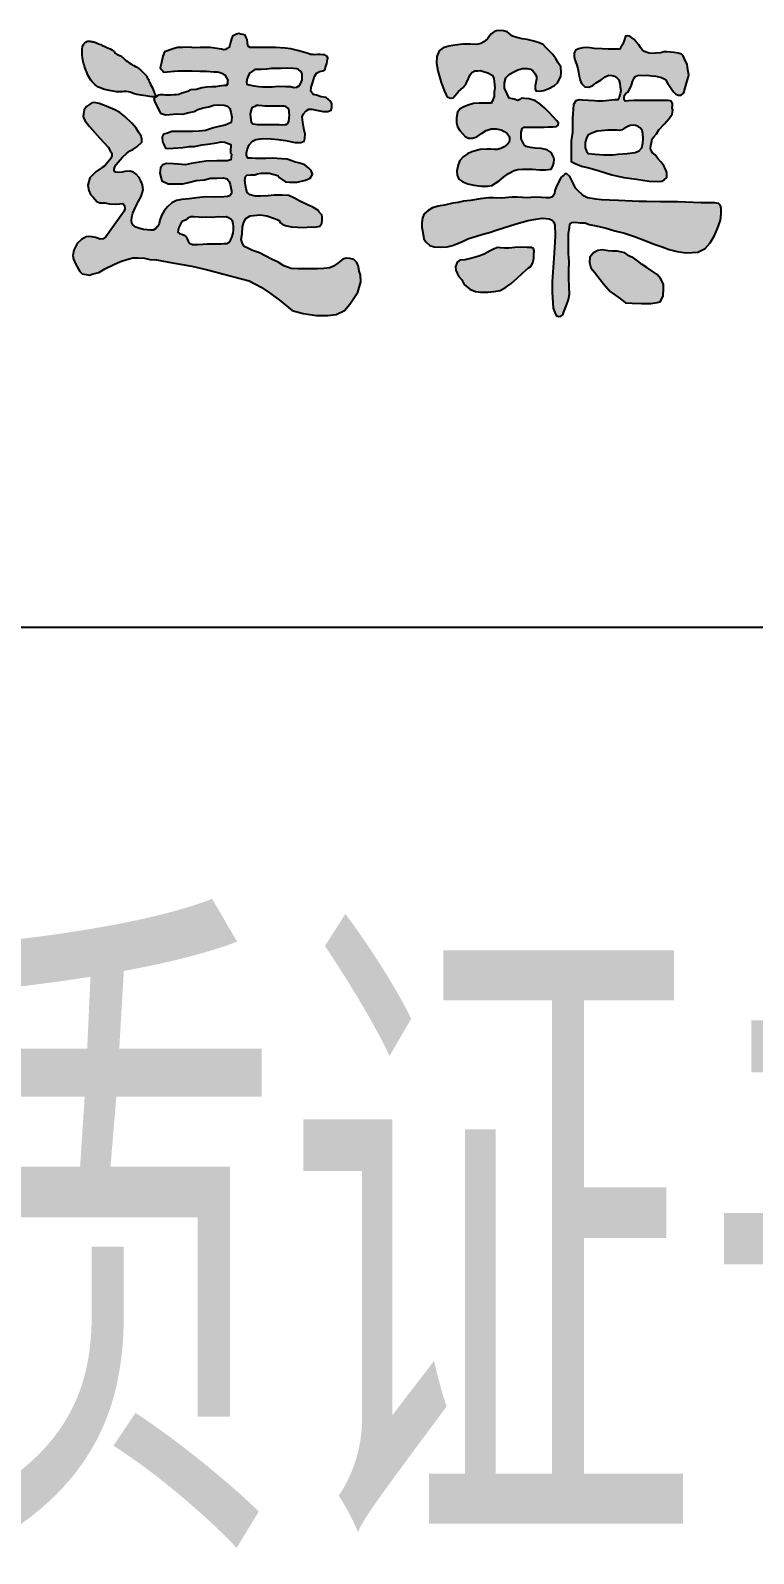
# Model space of a CAD drawing. Extents: x -55438775289 to -98440, y -7665632576 to 9496667396.
# Drawn here: x -150383 to -149471, y 181368 to 183287 of the extents above; entities that cross this region are included whole.
import ezdxf
from ezdxf.enums import TextEntityAlignment as Align

# ---------------------------------------------------------------- set-up
doc = ezdxf.new("R2010")
doc.units = 0
doc.header["$LTSCALE"] = 1000
doc.layers.add('FRAME', color=7, linetype='CONTINUOUS')
doc.styles.add('FRAME-3', font='romans.shx', dxfattribs={"width": 0.7, "bigfont": 'hztxt.shx'})

# ---------------------------------------------------------------- blocks, each defined once
blk = doc.blocks.new('a1')
at = {"layer": 'FRAME'}
h = blk.add_hatch(color=256, dxfattribs=at)
h.paths.add_polyline_path([(88606.9, 129714), (88607.4, 129717.2), (88607.9, 129718.8), (88606.9, 129720), (88605.2, 129721.2), (88603.5, 129721.3), (88601, 129721.4), (88599, 129721.5), (88596.4, 129721.3), (88595.2, 129721.5), (88593.2, 129721.5), (88591.4, 129722.4), (88583.4, 129724.7), (88576.7, 129726.3), (88572, 129726.8), (88563.9, 129727.3), (88557.9, 129727.3), (88553.6, 129727.3), (88545.2, 129727.3), (88542.4, 129727.4), (88541.1, 129728.2), (88540.6, 129729.4), (88540.2, 129731.3), (88540.1, 129734.2), (88539.2, 129735.9), (88538.2, 129737.6), (88536.5, 129738.3), (88534.4, 129738.6), (88533, 129739), (88531, 129738.6), (88529.3, 129737.8), (88527.6, 129736.9), (88526.9, 129734.6), (88526, 129731.6), (88525.4, 129729.4), (88525, 129727.6), (88523.3, 129726.6), (88521.7, 129725.6), (88520.4, 129725.4), (88518.5, 129725.9), (88508.8, 129727.3), (88500.4, 129727.4), (88495.3, 129727.2), (88491.7, 129727.6), (88485.6, 129727.5), (88481.5, 129727.3), (88477.7, 129726.2), (88470.5, 129723.6), (88469, 129720.1), (88467.9, 129714.7), (88467, 129710.4), (88468, 129708.8), (88469.9, 129706.7), (88472.9, 129706.8), (88478.7, 129707.6), (88482, 129707.7), (88487.5, 129707.7), (88490.8, 129707.8), (88493.8, 129707.7), (88500.1, 129707.6), (88505.8, 129707.5), (88512, 129707), (88515.2, 129706.8), (88517.4, 129706.4), (88519.3, 129705.5), (88521.1, 129704.4), (88522.7, 129702), (88523.8, 129700), (88523.6, 129698.7), (88523.4, 129696.9), (88522.7, 129695.5), (88521, 129695.4), (88518.8, 129695.1), (88516.5, 129694.8), (88513.4, 129694.4), (88510.4, 129694.4), (88506.1, 129693.9), (88502.3, 129693.4), (88497.2, 129692.2), (88492.8, 129691.7), (88490, 129690.5), (88485.2, 129688.9), (88482.6, 129687.9), (88480.7, 129687.6), (88478.7, 129687.6), (88475.8, 129687.3), (88473.9, 129687.3), (88471.6, 129687.3), (88469.7, 129687.7), (88468.1, 129687.7), (88466.8, 129687.7), (88465.1, 129687.2), (88462.7, 129685.3), (88461.7, 129684.1), (88462, 129682.2), (88463.1, 129680.2), (88467.3, 129672.2), (88471.4, 129670.7), (88475, 129671), (88480.8, 129671.6), (88485.9, 129671.4), (88489.9, 129672.5), (88495.6, 129673.6), (88498.6, 129675.3), (88502.9, 129676.8), (88507.7, 129677.5), (88511.9, 129678.9), (88516, 129679.3), (88520.7, 129679), (88523.4, 129678.2), (88525.4, 129676.1), (88526.3, 129673.1), (88527.2, 129668.9), (88526.6, 129664.3), (88521.5, 129662.1), (88516.3, 129661), (88511.8, 129660), (88505.1, 129657.5), (88499.7, 129657), (88494, 129656.7), (88488.4, 129656.9), (88482.7, 129656.9), (88476.8, 129656.7), (88473.1, 129655.5), (88469.6, 129654.6), (88468.6, 129652.2), (88468.9, 129648.2), (88470, 129645.9), (88471.4, 129642.9), (88473.3, 129642.6), (88477.8, 129642.8), (88486, 129643.2), (88491.3, 129644.2), (88495.5, 129644.3), (88502.1, 129645.5), (88508.8, 129646.4), (88514.3, 129647.2), (88518.1, 129648.1), (88521.2, 129647.8), (88524, 129646.7), (88526.3, 129645.8), (88526.3, 129643.8), (88526.1, 129641.7), (88525.9, 129639.8), (88525.9, 129638.7), (88526.7, 129637.6), (88526.5, 129635.2), (88526.2, 129633.1), (88523.2, 129632), (88521.3, 129632), (88518.5, 129632), (88514.6, 129632), (88505.2, 129631.8), (88498.3, 129630.6), (88492.9, 129630), (88487.8, 129628.8), (88482.3, 129629.2), (88478, 129629.7), (88472.2, 129629.9), (88469.1, 129628.9), (88467.2, 129626.3), (88466.5, 129621.9), (88468.4, 129615.2), (88473.7, 129612.9), (88480, 129612.8), (88485.8, 129612.9), (88490.6, 129614), (88497.2, 129615.5), (88504.1, 129616.3), (88509.2, 129617.7), (88514.6, 129617.7), (88520.2, 129617.8), (88523.3, 129616.9), (88525, 129614.8), (88525.7, 129612.3), (88526.4, 129609.4), (88526.8, 129607), (88526.7, 129604.7), (88525.5, 129602.8), (88523.6, 129602.1), (88520.7, 129602), (88512.7, 129601.7), (88505.2, 129601.8), (88497.6, 129601.1), (88491.2, 129600.1), (88485.1, 129599.5), (88480.6, 129598.7), (88476.8, 129596.7), (88473, 129593.5), (88470.2, 129590.1), (88468, 129586.2), (88466.6, 129582.2), (88466, 129579.4), (88465, 129577.1), (88463.3, 129575.4), (88461, 129573.9), (88458.9, 129574), (88456.1, 129574.2), (88452.9, 129574.5), (88449.9, 129575.4), (88446.3, 129576.5), (88444, 129578.4), (88443.1, 129580.1), (88442.8, 129581.9), (88443.1, 129584.8), (88443.8, 129588.1), (88446.2, 129593.3), (88448.3, 129597.6), (88450.8, 129602.1), (88452.7, 129607.8), (88451.9, 129612.1), (88450.7, 129615.3), (88449.3, 129618.1), (88446.8, 129620.9), (88444.5, 129622.7), (88441.5, 129623.4), (88437.2, 129623.2), (88434.9, 129622.7), (88431.8, 129622.3), (88429.5, 129622.5), (88428.1, 129623.4), (88428.1, 129625), (88428.9, 129627.1), (88429.8, 129629), (88431.6, 129630.9), (88433.2, 129633.1), (88435.3, 129635.1), (88438.7, 129638.4), (88441.4, 129640.4), (88443.9, 129641.6), (88447.3, 129643.9), (88451.4, 129647.7), (88451.6, 129650.6), (88450.8, 129653), (88448.8, 129656.2), (88446.7, 129659.6), (88443.1, 129663.8), (88437.2, 129669.5), (88433, 129672.7), (88428.9, 129675), (88421.6, 129678.2), (88417.8, 129679.6), (88415.7, 129680.2), (88414.3, 129680.7), (88411.5, 129681.2), (88409.5, 129680.8), (88407.4, 129679.6), (88405, 129677.7), (88403, 129674.9), (88402.5, 129671.6), (88402.3, 129669.2), (88403.7, 129665.9), (88407.4, 129660.9), (88416.1, 129651.1), (88419.6, 129647.4), (88423.2, 129643.7), (88424.9, 129640.6), (88426.2, 129638.7), (88426.2, 129636.4), (88425.5, 129634), (88422.8, 129631), (88420.5, 129628), (88418.2, 129626.6), (88412.9, 129623), (88409.6, 129619.7), (88407.7, 129617.8), (88406, 129611.8), (88406.9, 129607.2), (88408.4, 129603.7), (88410.6, 129601.6), (88413.7, 129597.9), (88416.3, 129596.9), (88420.5, 129596.7), (88424.3, 129596), (88429.7, 129595.8), (88433, 129596.1), (88435.4, 129596.2), (88436.9, 129594.7), (88437.3, 129591.9), (88436.6, 129589.7), (88421.1, 129568.2), (88419.1, 129566.6), (88416.4, 129566.4), (88414.2, 129567.1), (88412.6, 129567.8), (88409.7, 129568.4), (88407, 129568.6), (88404.8, 129568.2), (88400.7, 129565.9), (88397, 129562.6), (88395.9, 129560.3), (88394.3, 129557), (88393.6, 129552.7), (88394, 129549.4), (88395.6, 129545.5), (88399.3, 129539.2), (88401.4, 129537.1), (88404.7, 129536.5), (88407.5, 129536.1), (88410.7, 129537.1), (88415.4, 129538.2), (88420.9, 129541.7), (88428, 129545.1), (88433.6, 129547.4), (88438.9, 129549.3), (88443.9, 129550.7), (88448.4, 129550.7), (88453.8, 129550.4), (88458.1, 129549.3), (88463.9, 129549), (88477.3, 129546.4), (88493.6, 129543.6), (88506.8, 129540.5), (88520.5, 129537), (88535.2, 129533), (88541.8, 129531.2), (88551.7, 129525.9), (88558.8, 129521.2), (88566.9, 129515.3), (88577.8, 129506.3), (88587, 129503.8), (88598.4, 129502.1), (88607.4, 129502.1), (88614.8, 129503), (88621.9, 129506.3), (88626.3, 129511.7), (88632.9, 129521.9), (88635.4, 129530.5), (88635.2, 129536.3), (88634.1, 129539.3), (88633.6, 129543.3), (88632.2, 129546.6), (88629.6, 129549.2), (88626.2, 129550.1), (88623.1, 129550.3), (88620.4, 129549.4), (88616.2, 129546.1), (88612.5, 129543.7), (88609.5, 129542.1), (88604.5, 129541.6), (88599, 129541.4), (88592.7, 129541.3), (88587.4, 129541.3), (88582.6, 129541.3), (88577.1, 129541.7), (88570.9, 129544), (88566.1, 129547.1), (88560.5, 129549.4), (88550.3, 129554.9), (88544.5, 129556.9), (88540, 129558.9), (88537.5, 129560.2), (88536.1, 129562.8), (88535, 129566), (88535.8, 129570.8), (88536, 129576.8), (88537.1, 129580.7), (88538.8, 129583.8), (88542.4, 129585.8), (88551, 129586.8), (88556.6, 129586), (88563, 129583.7), (88566.5, 129582.3), (88568.1, 129580), (88570.4, 129578.4), (88573.4, 129577.4), (88577.4, 129576.6), (88582.4, 129576.5), (88587.3, 129576.2), (88593.7, 129576.6), (88597, 129576.5), (88601, 129577.3), (88602.7, 129579.7), (88603, 129582.4), (88603.1, 129585.1), (88602.7, 129586.8), (88600.5, 129588.9), (88599.5, 129590.8), (88595.1, 129593.3), (88590.1, 129595.5), (88583.8, 129598.5), (88579.9, 129600.8), (88574.9, 129603), (88569.4, 129603.3), (88562.8, 129603.2), (88557.6, 129602.8), (88551.3, 129602.3), (88546.7, 129602.5), (88542.5, 129603.5), (88540, 129605.5), (88539.3, 129608.5), (88538.6, 129611.7), (88538.1, 129616), (88538.6, 129619.1), (88539.8, 129620.2), (88543.1, 129620.3), (88546.4, 129620.5), (88548.8, 129621.1), (88551.7, 129621.8), (88555.4, 129621.8), (88558.6, 129621.7), (88561.7, 129621), (88565.7, 129619.7), (88567, 129618.1), (88572.1, 129614.5), (88575.6, 129614.3), (88582.1, 129614.3), (88588.9, 129615.8), (88592.9, 129617.6), (88594.8, 129621), (88593.9, 129623.9), (88591.7, 129625.9), (88588.4, 129628.8), (88584.3, 129630.2), (88579.9, 129631.2), (88573.5, 129633.5), (88568.8, 129633.7), (88561.2, 129634.5), (88555.7, 129634.1), (88550.8, 129634.1), (88547.1, 129634.2), (88543.6, 129634.3), (88540.7, 129634.5), (88539.4, 129636.9), (88539.4, 129638.7), (88539.9, 129641.3), (88541.6, 129645.6), (88544.4, 129648.6), (88547.4, 129650.2), (88553.4, 129650.8), (88560.2, 129650.5), (88566, 129650.1), (88572.2, 129649.1), (88580.3, 129647.5), (88585.1, 129647.6), (88587.8, 129648.6), (88588.6, 129650.8), (88588.7, 129654.6), (88587.5, 129659.2), (88586.7, 129664.6), (88586.2, 129669.1), (88587.4, 129671.7), (88589.7, 129674.1), (88591.9, 129675.6), (88594.4, 129675.6), (88598.4, 129674.8), (88603.9, 129673.6), (88607.9, 129673.6), (88610.5, 129674.8), (88611.2, 129677.1), (88611.3, 129680), (88610.3, 129682.1), (88608.3, 129683.7), (88606.3, 129685.3), (88602.2, 129686), (88598.3, 129687.4), (88595.6, 129688), (88593.5, 129690.6), (88593.9, 129694.1), (88594.9, 129697.4), (88596.7, 129702.9), (88598.2, 129705.8), (88600.8, 129707.2), (88603.7, 129707.9), (88605.5, 129709), (88605.7, 129710.9)])
h.paths.add_polyline_path([(88541.4, 129704.8), (88542.4, 129706), (88544.4, 129707.5), (88546.5, 129708.8), (88549.7, 129709), (88552.1, 129709), (88556.6, 129709.3), (88560.4, 129709.7), (88564.3, 129709.7), (88568.2, 129709.8), (88573.7, 129710.1), (88579, 129709.8), (88581.7, 129709.4), (88583.2, 129708.8), (88585.5, 129706.8), (88586.1, 129705.3), (88586.3, 129703.2), (88586.1, 129700.2), (88585.1, 129697.3), (88583.9, 129695.4), (88581.8, 129694.1), (88579.1, 129693.7), (88576.4, 129694.5), (88572.4, 129694.7), (88566.1, 129694.8), (88560.9, 129694.2), (88557.3, 129694.2), (88553, 129694.2), (88549.7, 129694.5), (88545.7, 129695.2), (88541.7, 129696), (88539.7, 129696.7), (88539.4, 129698.2), (88540, 129701.3)], flags=16)
h.paths.add_polyline_path([(88546.4, 129677.9), (88547.9, 129678.5), (88549.6, 129678.5), (88552.5, 129678.3), (88554.9, 129678.1), (88558.4, 129678.2), (88561.8, 129678.1), (88565.1, 129678.2), (88568.5, 129678.2), (88571, 129678.2), (88572.6, 129677.7), (88574.3, 129676.5), (88574.9, 129675.4), (88575.2, 129674), (88575.2, 129672.6), (88575.5, 129670.9), (88575.2, 129667.9), (88574.9, 129665.4), (88574.1, 129663.6), (88573, 129662.8), (88571.6, 129662.7), (88569.1, 129662.5), (88566.9, 129662.6), (88564.1, 129662.7), (88560.9, 129662.7), (88558.4, 129662.8), (88555.1, 129662.7), (88553.1, 129662.8), (88550.9, 129662.8), (88548.8, 129662.7), (88547.1, 129662.9), (88544.8, 129663.2), (88543.4, 129664.8), (88543.1, 129666.2), (88542.7, 129669.3), (88542.4, 129671), (88543.2, 129674), (88544, 129676.6)], flags=16)
h.paths.add_polyline_path([(88522.4, 129585), (88524.3, 129584.3), (88526.4, 129583), (88527.7, 129581.4), (88528.3, 129579.5), (88528.4, 129577.2), (88528.4, 129574.2), (88528.3, 129571.4), (88527, 129567.8), (88526.1, 129565.4), (88524.9, 129563.8), (88522.9, 129562.8), (88520.6, 129562.8), (88517.8, 129562.5), (88514.6, 129562.4), (88510.8, 129562.4), (88506.5, 129562.4), (88502.8, 129562.1), (88498.4, 129561.7), (88494.2, 129561.9), (88491.4, 129562.9), (88490.5, 129564.6), (88489.7, 129566.6), (88488.6, 129568.2), (88487, 129569.6), (88485.2, 129570.5), (88483.2, 129571.1), (88481.8, 129572.1), (88482, 129573.8), (88482.5, 129576.2), (88483.9, 129579), (88485.6, 129581.4), (88488.1, 129582.3), (88490.1, 129584), (88492.6, 129585.1), (88495.5, 129585), (88499.5, 129584.7), (88502, 129584.5), (88506.2, 129584.8), (88511, 129584.6), (88515.6, 129585), (88520, 129584.8)], flags=16)
edge = h.paths.add_edge_path(flags=17)
edge.add_spline(control_points=[(88405.8, 129732.6), (88404.8, 129732.2), (88401.9, 129730.4), (88400.9, 129724.1), (88402, 129715.6), (88405, 129705.2), (88411.5, 129695.1), (88422.4, 129691.3), (88431.4, 129689.7), (88440.3, 129690.8), (88447, 129687.3), (88455.1, 129687.1), (88459.3, 129685.5), (88464.2, 129686.2), (88462, 129688.1), (88461.7, 129691.5), (88458.9, 129695.4), (88457.6, 129699.8), (88455.7, 129702.8), (88453.5, 129705.8), (88450.6, 129708.4), (88446.8, 129711.3), (88441.8, 129713.4), (88437.5, 129717.1), (88433.8, 129720.6), (88429.7, 129721.5), (88427.2, 129725.7), (88422.4, 129727.1), (88418.1, 129729.4), (88414.3, 129730.8), (88411.2, 129732.1), (88408.4, 129732.7), (88406.6, 129732.6), (88405.8, 129732.6)], knot_values=[0, 0, 0, 0, 0.002692, 0.008053, 0.014389, 0.024295, 0.035141, 0.042526, 0.052333, 0.057947, 0.064309, 0.070692, 0.07693, 0.078151, 0.079415, 0.081932, 0.087368, 0.090515, 0.093501, 0.096003, 0.100054, 0.103071, 0.107974, 0.113555, 0.117059, 0.120563, 0.123378, 0.128503, 0.132374, 0.135783, 0.13841, 0.14091, 0.142898, 0.142898, 0.142898, 0.142898], degree=3, periodic=0)
h = blk.add_hatch(color=256, dxfattribs=at)
h.paths.add_polyline_path([(88796.8, 129721.4), (88793.7, 129724.7), (88791.1, 129727.5), (88788.8, 129729.9), (88785.4, 129731.2), (88780.8, 129732.6), (88775.3, 129734), (88771.1, 129734.7), (88766.6, 129735.9), (88762.9, 129736.9), (88761.3, 129738.3), (88758.4, 129740.6), (88755.4, 129741.5), (88750.9, 129741.7), (88748.2, 129741.1), (88744.9, 129738.7), (88742.1, 129734.7), (88739, 129732.1), (88736.3, 129730.7), (88732.7, 129729.9), (88727.6, 129730.1), (88721.3, 129730.1), (88714.5, 129729.4), (88709.6, 129728.4), (88704.6, 129727), (88701.3, 129724.5), (88699.5, 129719.8), (88699, 129714.2), (88700.2, 129707.8), (88703.1, 129698.1), (88705.7, 129691.3), (88707.2, 129687.5), (88708.3, 129685.8), (88710.5, 129684.8), (88713, 129685.1), (88714.5, 129686.7), (88717.7, 129690.3), (88721.4, 129693.7), (88724.1, 129697.1), (88726.1, 129701.2), (88727.1, 129704.2), (88728.9, 129706.5), (88731.3, 129707.8), (88733.8, 129707.8), (88735.9, 129708), (88738.7, 129707.3), (88742.4, 129706.2), (88745.9, 129704.1), (88747.4, 129701.6), (88747.6, 129698.7), (88748.1, 129693.5), (88747.6, 129690.1), (88747.6, 129686.3), (88745.9, 129682.1), (88745, 129680.6), (88742.3, 129680.5), (88738.1, 129680.5), (88735, 129680.6), (88730.2, 129680.3), (88725.8, 129679), (88722.1, 129677.4), (88719.1, 129675.7), (88716.9, 129673), (88715.9, 129668.4), (88715.8, 129664.4), (88716.8, 129660.8), (88718.7, 129657.5), (88723.1, 129652.7), (88726, 129651.2), (88729.5, 129651.2), (88733.1, 129652.4), (88736.9, 129655.2), (88740.8, 129657.7), (88745.2, 129658.9), (88749.3, 129659), (88753.6, 129658.2), (88756.1, 129656.9), (88758.6, 129655.1), (88760.4, 129652.3), (88760.6, 129650.1), (88760.3, 129647.9), (88758.7, 129646.2), (88756, 129644), (88753.3, 129642.6), (88750.2, 129641.6), (88747.8, 129641.7), (88744.8, 129641.9), (88741.7, 129642), (88735.9, 129641.7), (88732.7, 129640.9), (88728.8, 129639.8), (88725.1, 129637.9), (88721.5, 129635.5), (88718.8, 129632.5), (88717.2, 129628.7), (88716.1, 129623.4), (88716.4, 129620), (88717.8, 129616.8), (88721.3, 129614.4), (88725.4, 129612.7), (88730.4, 129611.8), (88737, 129610.9), (88742.1, 129610.9), (88745.7, 129611.3), (88751.9, 129615.3), (88755.4, 129618.3), (88759.7, 129621.5), (88764.4, 129623.9), (88767.4, 129624.9), (88771.4, 129625.2), (88779.9, 129625), (88785.8, 129624.6), (88790.6, 129624.6), (88795.6, 129625.1), (88797, 129627.6), (88797.6, 129630.5), (88798.1, 129633.3), (88797.5, 129635.4), (88795.4, 129639.2), (88792, 129641.5), (88787, 129642.4), (88782, 129642.8), (88778.2, 129643.3), (88774.6, 129644.3), (88772.8, 129645.7), (88771.7, 129647.7), (88770.4, 129650.5), (88770.2, 129653.4), (88770.4, 129656.2), (88771.2, 129659.2), (88772.8, 129660.5), (88776.9, 129660.4), (88779.9, 129660.3), (88784.9, 129660.3), (88789.6, 129660.4), (88792.9, 129660.7), (88797.3, 129660.7), (88799.9, 129660.9), (88801.3, 129662.1), (88801.6, 129664.2), (88799.9, 129666), (88793.8, 129672.8), (88790.2, 129676.4), (88786, 129680.1), (88782.3, 129682.5), (88777.1, 129684.2), (88773.1, 129684.6), (88770.7, 129684.7), (88769.1, 129683.6), (88767.5, 129682.8), (88764.5, 129683.9), (88760.3, 129684.7), (88758.6, 129688.4), (88756.4, 129693.1), (88756.2, 129697.8), (88757.5, 129701.9), (88760.5, 129705), (88764.1, 129706.9), (88767.6, 129708.6), (88771.4, 129709.7), (88775.2, 129709.7), (88778, 129709.1), (88780.2, 129707.7), (88782, 129705.3), (88783.3, 129702.8), (88783.2, 129700.9), (88782.5, 129697.9), (88782.1, 129695.1), (88782, 129692.6), (88782.7, 129691), (88785.3, 129690.6), (88789.4, 129691.1), (88793.5, 129692.8), (88798.2, 129695.5), (88800.7, 129697.8), (88803.6, 129702.9), (88804, 129706.3), (88803.7, 129711.1), (88801.5, 129714.5), (88799.3, 129717.9)])
h.paths.add_polyline_path([(88906.3, 129720.4), (88904.9, 129721.9), (88902.3, 129722.6), (88899, 129723.1), (88895.9, 129723.5), (88892.7, 129723.6), (88890.2, 129723.6), (88887.6, 129723), (88883.1, 129722.5), (88880.4, 129722.4), (88877.9, 129722.5), (88876.1, 129723.1), (88874, 129724), (88872, 129725.5), (88870.7, 129727.3), (88869.3, 129729.5), (88867, 129732.1), (88865, 129734.3), (88863.1, 129735.8), (88861.5, 129737), (88859.5, 129737.3), (88858.1, 129736.9), (88857.1, 129734), (88855.6, 129730.3), (88854.1, 129727.7), (88853.3, 129726.1), (88851.4, 129726), (88847.7, 129726), (88843.5, 129726), (88838.5, 129726.2), (88831.5, 129726.4), (88826.3, 129727.3), (88822.1, 129727.2), (88818.4, 129726.2), (88816, 129725.1), (88814.8, 129722.6), (88814.8, 129719.9), (88815.3, 129717), (88816.9, 129713.4), (88817.8, 129709.7), (88818.4, 129706.6), (88818.9, 129703.3), (88819.9, 129699.9), (88820.9, 129697.2), (88823.8, 129694.2), (88827.2, 129694.1), (88830.5, 129695.5), (88833.4, 129697.7), (88837.6, 129700.3), (88840.9, 129702.8), (88843.9, 129704), (88846.4, 129703.9), (88848.7, 129703.4), (88850.6, 129702), (88852.4, 129700.2), (88853.2, 129697), (88853.5, 129694.4), (88854.1, 129691.2), (88853.4, 129688.4), (88852.6, 129685.5), (88851.5, 129683.4), (88849.1, 129683.3), (88844.1, 129682.9), (88838.7, 129682.4), (88834.3, 129682.4), (88832, 129682.5), (88826.9, 129682.8), (88821.7, 129683), (88818.9, 129683.3), (88816.3, 129682.5), (88814.2, 129679.4), (88813.9, 129675.3), (88813.6, 129671.9), (88813.5, 129667.7), (88813.3, 129656.2), (88812.4, 129648.9), (88812.4, 129639.7), (88812.2, 129634.1), (88812.4, 129631.5), (88815.6, 129629.8), (88821, 129627.7), (88827.2, 129626.3), (88834.9, 129624), (88846.6, 129620.5), (88856.6, 129618.2), (88867.1, 129616.6), (88878, 129615.1), (88884.8, 129614.8), (88888.5, 129615), (88890.4, 129616.1), (88892.6, 129618.1), (88892.8, 129619.8), (88892.8, 129622.4), (88891.7, 129625), (88890.1, 129628), (88887.9, 129631), (88884.8, 129634.5), (88882.9, 129637.2), (88880.5, 129639.1), (88879.9, 129640.5), (88879, 129642.1), (88879.2, 129644.9), (88879.9, 129647.6), (88880.5, 129650.5), (88881.7, 129652.2), (88884, 129654.8), (88886, 129658.1), (88890.7, 129663.1), (88894.8, 129667.6), (88897.2, 129671.4), (88897.7, 129674.6), (88897.3, 129676.8), (88897.4, 129678.6), (88897.6, 129680.1), (88897.1, 129681), (88896.5, 129682), (88895.4, 129682.5), (88893.6, 129682.7), (88891, 129682.7), (88888.8, 129682.9), (88882.1, 129682.9), (88876.9, 129682.7), (88872.2, 129682.8), (88864.8, 129682.8), (88860.6, 129682.6), (88857.7, 129682.3), (88856.8, 129683.3), (88856.8, 129685.2), (88857.2, 129687.3), (88858.2, 129688.8), (88860, 129689.7), (88861.2, 129692.2), (88862.9, 129695.6), (88863.8, 129698.8), (88865.2, 129701.5), (88866.1, 129703.1), (88868.9, 129704), (88872.8, 129703.9), (88876.3, 129704.1), (88880.1, 129703.7), (88883.4, 129703.3), (88888.3, 129702.1), (88891.5, 129700.5), (88893.4, 129697.5), (88895.2, 129694.7), (88896.8, 129692), (88898.3, 129690), (88900.1, 129688.5), (88902.2, 129687.3), (88904.7, 129687.4), (88907.1, 129689.4), (88908.1, 129693.4), (88909.3, 129697.5), (88910.6, 129702.2), (88911.3, 129704.5), (88910.4, 129708.6), (88910.2, 129711), (88909.7, 129713.4), (88907.9, 129717.1)])
h.paths.add_polyline_path([(88862, 129661.7), (88865, 129662.2), (88866.3, 129661.8), (88868.3, 129661.4), (88870.2, 129659.8), (88871.9, 129657.7), (88872.6, 129654.7), (88872.7, 129650.5), (88872.4, 129646.9), (88871.8, 129643), (88869.5, 129640.5), (88866, 129639.2), (88859.5, 129638.4), (88851.9, 129637.6), (88847.2, 129637.1), (88839.9, 129637.1), (88832.6, 129637.6), (88826.5, 129638.4), (88825.1, 129640.3), (88824.1, 129643.3), (88824.2, 129647.4), (88825.2, 129651.2), (88826.4, 129653.6), (88829.7, 129655.4), (88834.1, 129657), (88837.4, 129657.4), (88843.2, 129657.8), (88847.9, 129657.8), (88850.7, 129657.9), (88852.6, 129657.7), (88855.1, 129658.1), (88856.8, 129659.4), (88859.5, 129660.6)], flags=16)
h.paths.add_polyline_path([(88938.5, 129591.8), (88937.9, 129594.6), (88936.1, 129596.2), (88933.1, 129596.8), (88929.3, 129596.9), (88921.6, 129596.7), (88901.9, 129597.6), (88887.5, 129597.6), (88875.6, 129598), (88869.3, 129598), (88852.2, 129598.9), (88844.6, 129599), (88837.7, 129599.3), (88832.9, 129599.8), (88826, 129601.1), (88823.3, 129602.3), (88821.4, 129604.1), (88818.8, 129606.3), (88816, 129609.3), (88813.9, 129613.4), (88812.2, 129616.8), (88811.1, 129619), (88808.6, 129621.1), (88807.3, 129621.2), (88806.2, 129620.1), (88803.7, 129618.1), (88802.5, 129615.7), (88800.3, 129611.4), (88798.7, 129607.2), (88798.2, 129604.5), (88796.6, 129601.8), (88794.2, 129600.9), (88791.3, 129601), (88787.5, 129601.4), (88781.2, 129601.5), (88775.5, 129601.1), (88767.2, 129601.5), (88762.6, 129601.5), (88753.8, 129600.8), (88747, 129600.9), (88743, 129600.9), (88735.8, 129600.1), (88727.8, 129598.8), (88721.8, 129598.2), (88717.3, 129597.2), (88712.8, 129596.5), (88705.8, 129594.9), (88700.6, 129594), (88695.9, 129592.6), (88692, 129590.5), (88688.7, 129587.6), (88687.3, 129584.1), (88686.7, 129579.9), (88686.8, 129576.1), (88687.3, 129573.5), (88688.4, 129566.7), (88690.2, 129564.1), (88693.6, 129561.1), (88697.3, 129560), (88702.8, 129559.5), (88708.2, 129559.8), (88712.5, 129560.9), (88717.7, 129563), (88721.4, 129564.5), (88725.6, 129566.6), (88737.2, 129570.1), (88744.4, 129572.3), (88749.4, 129573.9), (88766, 129579.3), (88776.1, 129581.9), (88782.6, 129583), (88787.9, 129583.9), (88790.9, 129583.8), (88793.7, 129583.5), (88796.2, 129582.2), (88797.6, 129580.5), (88798.7, 129578.1), (88798.7, 129576), (88799, 129571.7), (88799, 129568.9), (88798.7, 129563.8), (88797.8, 129550.4), (88796.3, 129530.8), (88796.3, 129521.8), (88796.5, 129517.1), (88797.2, 129508.4), (88798.6, 129504.6), (88799.7, 129502.1), (88801.7, 129501.4), (88803.7, 129501.6), (88805.2, 129502.7), (88806.1, 129505.1), (88808.3, 129510.9), (88810, 129515.7), (88810.8, 129520.1), (88810.7, 129525.9), (88810.3, 129533.7), (88810.4, 129539.8), (88810.6, 129547.2), (88810.2, 129554.2), (88810, 129560.7), (88810.2, 129566.9), (88810.2, 129571.3), (88810.9, 129575.8), (88811.1, 129578.9), (88812.8, 129580.4), (88815.6, 129580.5), (88819.8, 129580), (88824, 129579.9), (88827.3, 129578.7), (88833.3, 129577.4), (88841.6, 129575.5), (88849.1, 129573.2), (88857, 129571.4), (88865.5, 129568.6), (88871.4, 129566.2), (88882, 129562), (88888.8, 129560), (88894.7, 129557.6), (88901.3, 129555.9), (88908.8, 129554.9), (88914, 129555), (88918.9, 129555.3), (88924.9, 129558.4), (88929.1, 129563.2), (88932.7, 129569.3), (88935.4, 129575.4), (88937.8, 129582.2), (88938.5, 129587.7)])
h.paths.add_polyline_path([(88776.5, 129542.2), (88778.6, 129543.7), (88780.1, 129546.6), (88780.8, 129550.1), (88781, 129553.5), (88781.3, 129556.6), (88780.7, 129558.5), (88778.6, 129559.3), (88775.2, 129559.3), (88769.5, 129559.5), (88764.9, 129559.2), (88759.8, 129558.8), (88756.2, 129558.8), (88752.9, 129558.9), (88750.7, 129559.2), (88747.6, 129558.2), (88744.3, 129556.5), (88739.1, 129553.8), (88734.8, 129552.1), (88728.8, 129550.4), (88722.9, 129548.9), (88718.6, 129548.7), (88716.4, 129546.9), (88715, 129543), (88715.5, 129540.2), (88717.5, 129535.2), (88720.4, 129532), (88722.4, 129528.1), (88727.1, 129524.4), (88731.8, 129522.2), (88736.5, 129521.7), (88742.4, 129521.7), (88747.4, 129522.3), (88752.5, 129523.1), (88757.1, 129525.6), (88761.8, 129529.1), (88766.9, 129533.5), (88771.4, 129537.7)], flags=17)
h.paths.add_polyline_path([(88884.5, 129536.7), (88887.7, 129533), (88890, 129528.3), (88889.9, 129524.5), (88889.5, 129518.6), (88887.5, 129513.8), (88884.5, 129513.2), (88879.3, 129512.3), (88871.5, 129512.3), (88863.5, 129512.5), (88858.1, 129512.9), (88853.8, 129516.1), (88845.2, 129522.2), (88839.6, 129528.8), (88831.9, 129538.5), (88828.8, 129542.3), (88827.6, 129546.6), (88828.1, 129551.1), (88831, 129554.7), (88834.6, 129556.8), (88838.3, 129557.2), (88843.5, 129556.6), (88847.1, 129556.3), (88850.9, 129556.3), (88855, 129555.4), (88857.5, 129554.7), (88860.8, 129552.3), (88864.9, 129550.2), (88868, 129548.2), (88871.9, 129545), (88876, 129542.5), (88880.5, 129539.4)], flags=17)
blk.add_line((87519.7, 129240.1), (115319.7, 129240.1), dxfattribs=at)
for points in [[(88414.3, 129680.7), (88411.5, 129681.2), (88409.5, 129680.8), (88407.4, 129679.6), (88405, 129677.7), (88403, 129674.9), (88402.5, 129671.6), (88402.3, 129669.2), (88403.7, 129665.9), (88407.4, 129660.9), (88416.1, 129651.1), (88419.6, 129647.4), (88423.2, 129643.7), (88424.9, 129640.6), (88426.2, 129638.7), (88426.2, 129636.4), (88425.5, 129634), (88422.8, 129631), (88420.5, 129628), (88418.2, 129626.6), (88412.9, 129623), (88409.6, 129619.7), (88407.7, 129617.8), (88406, 129611.8), (88406.9, 129607.2), (88408.4, 129603.7), (88410.6, 129601.6), (88413.7, 129597.9), (88416.3, 129596.9), (88420.5, 129596.7), (88424.3, 129596), (88429.7, 129595.8), (88433, 129596.1), (88435.4, 129596.2), (88436.9, 129594.7), (88437.3, 129591.9), (88436.6, 129589.7), (88421.1, 129568.2), (88419.1, 129566.6), (88416.4, 129566.4), (88414.2, 129567.1), (88412.6, 129567.8), (88409.7, 129568.4), (88407, 129568.6), (88404.8, 129568.2), (88400.7, 129565.9), (88397, 129562.6), (88395.9, 129560.3), (88394.3, 129557), (88393.6, 129552.7), (88394, 129549.4), (88395.6, 129545.5), (88399.3, 129539.2), (88401.4, 129537.1), (88404.7, 129536.5), (88407.5, 129536.1), (88410.7, 129537.1), (88415.4, 129538.2), (88420.9, 129541.7), (88428, 129545.1), (88433.6, 129547.4), (88438.9, 129549.3), (88443.9, 129550.7), (88448.4, 129550.7), (88453.8, 129550.4), (88458.1, 129549.3), (88463.9, 129549), (88477.3, 129546.4), (88493.6, 129543.6), (88506.8, 129540.5), (88520.5, 129537), (88535.2, 129533), (88541.8, 129531.2), (88551.7, 129525.9), (88558.8, 129521.2), (88566.9, 129515.3), (88577.8, 129506.3), (88587, 129503.8), (88598.4, 129502.1), (88607.4, 129502.1), (88614.8, 129503), (88621.9, 129506.3), (88626.3, 129511.7), (88632.9, 129521.9), (88635.4, 129530.5), (88635.2, 129536.3), (88634.1, 129539.3), (88633.6, 129543.3), (88632.2, 129546.6), (88629.6, 129549.2), (88626.2, 129550.1), (88623.1, 129550.3), (88620.4, 129549.4), (88616.2, 129546.1), (88612.5, 129543.7), (88609.5, 129542.1), (88604.5, 129541.6), (88599, 129541.4), (88592.7, 129541.3), (88587.4, 129541.3), (88582.6, 129541.3), (88577.1, 129541.7), (88570.9, 129544), (88566.1, 129547.1), (88560.5, 129549.4), (88550.3, 129554.9), (88544.5, 129556.9), (88540, 129558.9), (88537.5, 129560.2), (88536.1, 129562.8), (88535, 129566), (88535.8, 129570.8), (88536, 129576.8), (88537.1, 129580.7), (88538.8, 129583.8), (88542.4, 129585.8), (88551, 129586.8), (88556.6, 129586), (88563, 129583.7), (88566.5, 129582.3), (88568.1, 129580), (88570.4, 129578.4), (88573.4, 129577.4), (88577.4, 129576.6), (88582.4, 129576.5), (88587.3, 129576.2), (88593.7, 129576.6), (88597, 129576.5), (88601, 129577.3), (88602.7, 129579.7), (88603, 129582.4), (88603.1, 129585.1), (88602.7, 129586.8), (88600.5, 129588.9), (88599.5, 129590.8), (88595.1, 129593.3), (88590.1, 129595.5), (88583.8, 129598.5), (88579.9, 129600.8), (88574.9, 129603), (88569.4, 129603.3), (88562.8, 129603.2), (88557.6, 129602.8), (88551.3, 129602.3), (88546.7, 129602.5), (88542.5, 129603.5), (88540, 129605.5), (88539.3, 129608.5), (88538.6, 129611.7), (88538.1, 129616), (88538.6, 129619.1), (88539.8, 129620.2), (88543.1, 129620.3), (88546.4, 129620.5), (88548.8, 129621.1), (88551.7, 129621.8), (88555.4, 129621.8), (88558.6, 129621.7), (88561.7, 129621), (88565.7, 129619.7), (88567, 129618.1), (88572.1, 129614.5), (88575.6, 129614.3), (88582.1, 129614.3), (88588.9, 129615.8), (88592.9, 129617.6), (88594.8, 129621), (88593.9, 129623.9), (88591.7, 129625.9), (88588.4, 129628.8), (88584.3, 129630.2), (88579.9, 129631.2), (88573.5, 129633.5), (88568.8, 129633.7), (88561.2, 129634.5), (88555.7, 129634.1), (88550.8, 129634.1), (88547.1, 129634.2), (88543.6, 129634.3), (88540.7, 129634.5), (88540.7, 129634.5), (88539.4, 129636.9), (88539.4, 129638.7), (88539.9, 129641.3), (88541.6, 129645.6), (88544.4, 129648.6), (88547.4, 129650.2), (88553.4, 129650.8), (88560.2, 129650.5), (88566, 129650.1), (88572.2, 129649.1), (88580.3, 129647.5), (88585.1, 129647.6), (88587.8, 129648.6), (88588.6, 129650.8), (88588.7, 129654.6), (88587.5, 129659.2), (88586.7, 129664.6), (88586.2, 129669.1), (88587.4, 129671.7), (88589.7, 129674.1), (88591.9, 129675.6), (88594.4, 129675.6), (88598.4, 129674.8), (88603.9, 129673.6), (88607.9, 129673.6), (88610.5, 129674.8), (88611.2, 129677.1), (88611.3, 129680), (88610.3, 129682.1), (88608.3, 129683.7), (88606.3, 129685.3), (88602.2, 129686), (88598.3, 129687.4), (88595.6, 129688), (88595.6, 129688), (88593.5, 129690.6), (88593.9, 129694.1), (88594.9, 129697.4), (88596.7, 129702.9), (88598.2, 129705.8), (88600.8, 129707.2), (88603.7, 129707.9), (88605.5, 129709), (88605.7, 129710.9), (88606.9, 129714), (88607.4, 129717.2), (88607.9, 129718.8), (88606.9, 129720), (88605.2, 129721.2), (88603.5, 129721.3), (88601, 129721.4), (88599, 129721.5), (88596.4, 129721.3), (88595.2, 129721.5), (88593.2, 129721.5), (88591.4, 129722.4), (88583.4, 129724.7), (88576.7, 129726.3), (88572, 129726.8), (88563.9, 129727.3), (88557.9, 129727.3), (88553.6, 129727.3), (88545.2, 129727.3), (88542.4, 129727.4), (88541.1, 129728.2), (88540.6, 129729.4), (88540.2, 129731.3), (88540.1, 129734.2), (88539.2, 129735.9), (88538.2, 129737.6), (88536.5, 129738.3), (88534.4, 129738.6), (88533, 129739), (88531, 129738.6), (88529.3, 129737.8), (88527.6, 129736.9), (88526.9, 129734.6), (88526, 129731.6), (88525.4, 129729.4), (88525, 129727.6), (88523.3, 129726.6), (88521.7, 129725.6), (88520.4, 129725.4), (88518.5, 129725.9), (88508.8, 129727.3), (88500.4, 129727.4), (88495.3, 129727.2), (88491.7, 129727.6), (88485.6, 129727.5), (88481.5, 129727.3), (88477.7, 129726.2), (88470.5, 129723.6), (88469, 129720.1), (88467.9, 129714.7), (88467, 129710.4), (88468, 129708.8), (88469.9, 129706.7), (88472.9, 129706.8), (88478.7, 129707.6), (88482, 129707.7), (88487.5, 129707.7), (88490.8, 129707.8), (88493.8, 129707.7), (88500.1, 129707.6), (88505.8, 129707.5), (88512, 129707), (88515.2, 129706.8), (88517.4, 129706.4), (88519.3, 129705.5), (88521.1, 129704.4), (88522.7, 129702), (88523.8, 129700), (88523.6, 129698.7), (88523.4, 129696.9), (88522.7, 129695.5), (88521, 129695.4), (88518.8, 129695.1), (88516.5, 129694.8), (88513.4, 129694.4), (88510.4, 129694.4), (88506.1, 129693.9), (88502.3, 129693.4), (88497.2, 129692.2), (88492.8, 129691.7), (88490, 129690.5), (88485.2, 129688.9), (88482.6, 129687.9), (88480.7, 129687.6), (88478.7, 129687.6), (88475.8, 129687.3), (88473.9, 129687.3), (88471.6, 129687.3), (88469.7, 129687.7), (88468.1, 129687.7), (88466.8, 129687.7), (88465.1, 129687.2), (88462.7, 129685.3), (88461.7, 129684.1), (88462, 129682.2), (88463.1, 129680.2), (88467.3, 129672.2), (88471.4, 129670.7), (88475, 129671), (88480.8, 129671.6), (88485.9, 129671.4), (88489.9, 129672.5), (88495.6, 129673.6), (88498.6, 129675.3), (88502.9, 129676.8), (88507.7, 129677.5), (88511.9, 129678.9), (88516, 129679.3), (88520.7, 129679), (88523.4, 129678.2), (88525.4, 129676.1), (88526.3, 129673.1), (88527.2, 129668.9), (88526.6, 129664.3), (88521.5, 129662.1), (88516.3, 129661), (88511.8, 129660), (88505.1, 129657.5), (88499.7, 129657), (88494, 129656.7), (88488.4, 129656.9), (88482.7, 129656.9), (88476.8, 129656.7), (88473.1, 129655.5), (88469.6, 129654.6), (88468.6, 129652.2), (88468.9, 129648.2), (88470, 129645.9), (88471.4, 129642.9), (88473.3, 129642.6), (88477.8, 129642.8), (88486, 129643.2), (88491.3, 129644.2), (88495.5, 129644.3), (88502.1, 129645.5), (88508.8, 129646.4), (88514.3, 129647.2), (88518.1, 129648.1), (88521.2, 129647.8), (88524, 129646.7), (88526.3, 129645.8), (88526.3, 129643.8), (88526.1, 129641.7), (88525.9, 129639.8), (88525.9, 129638.7), (88526.7, 129637.6), (88526.5, 129635.2), (88526.2, 129633.1), (88526.2, 129633.1), (88523.2, 129632), (88521.3, 129632), (88518.5, 129632), (88514.6, 129632), (88505.2, 129631.8), (88498.3, 129630.6), (88492.9, 129630), (88487.8, 129628.8), (88482.3, 129629.2), (88478, 129629.7), (88472.2, 129629.9), (88469.1, 129628.9), (88467.2, 129626.3), (88466.5, 129621.9), (88468.4, 129615.2), (88473.7, 129612.9), (88480, 129612.8), (88485.8, 129612.9), (88490.6, 129614), (88497.2, 129615.5), (88504.1, 129616.3), (88509.2, 129617.7), (88514.6, 129617.7), (88520.2, 129617.8), (88523.3, 129616.9), (88525, 129614.8), (88525.7, 129612.3), (88526.4, 129609.4), (88526.8, 129607), (88526.7, 129604.7), (88525.5, 129602.8), (88523.6, 129602.1), (88520.7, 129602), (88512.7, 129601.7), (88505.2, 129601.8), (88497.6, 129601.1), (88491.2, 129600.1), (88485.1, 129599.5), (88480.6, 129598.7), (88476.8, 129596.7), (88473, 129593.5), (88470.2, 129590.1), (88468, 129586.2), (88466.6, 129582.2), (88466, 129579.4), (88465, 129577.1), (88463.3, 129575.4), (88461, 129573.9), (88458.9, 129574), (88456.1, 129574.2), (88452.9, 129574.5), (88449.9, 129575.4), (88446.3, 129576.5), (88444, 129578.4), (88443.1, 129580.1), (88442.8, 129581.9), (88443.1, 129584.8), (88443.8, 129588.1), (88446.2, 129593.3), (88448.3, 129597.6), (88450.8, 129602.1), (88452.7, 129607.8), (88451.9, 129612.1), (88450.7, 129615.3), (88449.3, 129618.1), (88446.8, 129620.9), (88444.5, 129622.7), (88441.5, 129623.4), (88437.2, 129623.2), (88434.9, 129622.7), (88431.8, 129622.3), (88429.5, 129622.5), (88428.1, 129623.4), (88428.1, 129625), (88428.9, 129627.1), (88429.8, 129629), (88431.6, 129630.9), (88433.2, 129633.1), (88435.3, 129635.1), (88438.7, 129638.4), (88441.4, 129640.4), (88443.9, 129641.6), (88447.3, 129643.9), (88451.4, 129647.7), (88451.6, 129650.6), (88450.8, 129653), (88448.8, 129656.2), (88446.7, 129659.6), (88443.1, 129663.8), (88437.2, 129669.5), (88433, 129672.7), (88428.9, 129675), (88421.6, 129678.2), (88417.8, 129679.6), (88415.7, 129680.2), (88414.3, 129680.7)], [(88761.3, 129738.3), (88758.4, 129740.6), (88755.4, 129741.5), (88750.9, 129741.7), (88748.2, 129741.1), (88744.9, 129738.7), (88742.1, 129734.7), (88739, 129732.1), (88736.3, 129730.7), (88732.7, 129729.9), (88727.6, 129730.1), (88721.3, 129730.1), (88714.5, 129729.4), (88709.6, 129728.4), (88704.6, 129727), (88701.3, 129724.5), (88699.5, 129719.8), (88699, 129714.2), (88700.2, 129707.8), (88703.1, 129698.1), (88705.7, 129691.3), (88707.2, 129687.5), (88708.3, 129685.8), (88710.5, 129684.8), (88713, 129685.1), (88714.5, 129686.7), (88717.7, 129690.3), (88721.4, 129693.7), (88724.1, 129697.1), (88726.1, 129701.2), (88727.1, 129704.2), (88728.9, 129706.5), (88731.3, 129707.8), (88733.8, 129707.8), (88735.9, 129708), (88738.7, 129707.3), (88742.4, 129706.2), (88745.9, 129704.1), (88747.4, 129701.6), (88747.6, 129698.7), (88748.1, 129693.5), (88747.6, 129690.1), (88747.6, 129686.3), (88745.9, 129682.1), (88745, 129680.6), (88742.3, 129680.5), (88738.1, 129680.5), (88735, 129680.6), (88730.2, 129680.3), (88725.8, 129679), (88722.1, 129677.4), (88719.1, 129675.7), (88716.9, 129673), (88715.9, 129668.4), (88715.8, 129664.4), (88716.8, 129660.8), (88718.7, 129657.5), (88723.1, 129652.7), (88726, 129651.2), (88729.5, 129651.2), (88733.1, 129652.4), (88736.9, 129655.2), (88740.8, 129657.7), (88745.2, 129658.9), (88749.3, 129659), (88753.6, 129658.2), (88756.1, 129656.9), (88758.6, 129655.1), (88760.4, 129652.3), (88760.6, 129650.1), (88760.3, 129647.9), (88758.7, 129646.2), (88756, 129644), (88753.3, 129642.6), (88750.2, 129641.6), (88747.8, 129641.7), (88744.8, 129641.9), (88741.7, 129642), (88735.9, 129641.7), (88732.7, 129640.9), (88728.8, 129639.8), (88725.1, 129637.9), (88721.5, 129635.5), (88718.8, 129632.5), (88717.2, 129628.7), (88716.1, 129623.4), (88716.4, 129620), (88717.8, 129616.8), (88721.3, 129614.4), (88725.4, 129612.7), (88730.4, 129611.8), (88737, 129610.9), (88742.1, 129610.9), (88745.7, 129611.3), (88751.9, 129615.3), (88755.4, 129618.3), (88759.7, 129621.5), (88764.4, 129623.9), (88767.4, 129624.9), (88771.4, 129625.2), (88779.9, 129625), (88785.8, 129624.6), (88790.6, 129624.6), (88795.6, 129625.1), (88797, 129627.6), (88797.6, 129630.5), (88798.1, 129633.3), (88797.5, 129635.4), (88795.4, 129639.2), (88792, 129641.5), (88787, 129642.4), (88782, 129642.8), (88778.2, 129643.3), (88774.6, 129644.3), (88772.8, 129645.7), (88771.7, 129647.7), (88770.4, 129650.5), (88770.2, 129653.4), (88770.4, 129656.2), (88771.2, 129659.2), (88772.8, 129660.5), (88776.9, 129660.4), (88779.9, 129660.3), (88784.9, 129660.3), (88789.6, 129660.4), (88792.9, 129660.7), (88797.3, 129660.7), (88799.9, 129660.9), (88801.3, 129662.1), (88801.6, 129664.2), (88799.9, 129666), (88793.8, 129672.8), (88790.2, 129676.4), (88786, 129680.1), (88782.3, 129682.5), (88777.1, 129684.2), (88773.1, 129684.6), (88770.7, 129684.7), (88769.1, 129683.6), (88767.5, 129682.8), (88764.5, 129683.9), (88760.3, 129684.7), (88758.6, 129688.4), (88756.4, 129693.1), (88756.2, 129697.8), (88757.5, 129701.9), (88760.5, 129705), (88764.1, 129706.9), (88767.6, 129708.6), (88771.4, 129709.7), (88775.2, 129709.7), (88778, 129709.1), (88780.2, 129707.7), (88782, 129705.3), (88783.3, 129702.8), (88783.2, 129700.9), (88782.5, 129697.9), (88782.1, 129695.1), (88782, 129692.6), (88782.7, 129691), (88785.3, 129690.6), (88789.4, 129691.1), (88793.5, 129692.8), (88798.2, 129695.5), (88800.7, 129697.8), (88803.6, 129702.9), (88804, 129706.3), (88803.7, 129711.1), (88801.5, 129714.5), (88799.3, 129717.9), (88796.8, 129721.4), (88793.7, 129724.7), (88791.1, 129727.5), (88788.8, 129729.9), (88785.4, 129731.2), (88780.8, 129732.6), (88775.3, 129734), (88771.1, 129734.7), (88766.6, 129735.9), (88762.9, 129736.9), (88761.3, 129738.3)], [(88861.5, 129737), (88859.5, 129737.3), (88858.1, 129736.9), (88857.1, 129734), (88855.6, 129730.3), (88854.1, 129727.7), (88853.3, 129726.1), (88851.4, 129726), (88847.7, 129726), (88843.5, 129726), (88838.5, 129726.2), (88831.5, 129726.4), (88826.3, 129727.3), (88822.1, 129727.2), (88818.4, 129726.2), (88816, 129725.1), (88814.8, 129722.6), (88814.8, 129719.9), (88815.3, 129717), (88816.9, 129713.4), (88817.8, 129709.7), (88818.4, 129706.6), (88818.9, 129703.3), (88819.9, 129699.9), (88820.9, 129697.2), (88823.8, 129694.2), (88827.2, 129694.1), (88830.5, 129695.5), (88833.4, 129697.7), (88837.6, 129700.3), (88840.9, 129702.8), (88843.9, 129704), (88846.4, 129703.9), (88848.7, 129703.4), (88850.6, 129702), (88852.4, 129700.2), (88853.2, 129697), (88853.5, 129694.4), (88854.1, 129691.2), (88853.4, 129688.4), (88852.6, 129685.5), (88851.5, 129683.4), (88849.1, 129683.3), (88844.1, 129682.9), (88838.7, 129682.4), (88834.3, 129682.4), (88832, 129682.5), (88826.9, 129682.8), (88821.7, 129683), (88818.9, 129683.3), (88816.3, 129682.5), (88814.2, 129679.4), (88813.9, 129675.3), (88813.6, 129671.9), (88813.5, 129667.7), (88813.3, 129656.2), (88812.4, 129648.9), (88812.4, 129639.7), (88812.2, 129634.1), (88812.4, 129631.5), (88815.6, 129629.8), (88821, 129627.7), (88827.2, 129626.3), (88834.9, 129624), (88846.6, 129620.5), (88856.6, 129618.2), (88867.1, 129616.6), (88878, 129615.1), (88884.8, 129614.8), (88888.5, 129615), (88890.4, 129616.1), (88892.6, 129618.1), (88892.8, 129619.8), (88892.8, 129622.4), (88891.7, 129625), (88890.1, 129628), (88887.9, 129631), (88884.8, 129634.5), (88882.9, 129637.2), (88880.5, 129639.1), (88879.9, 129640.5), (88879, 129642.1), (88879.2, 129644.9), (88879.9, 129647.6), (88880.5, 129650.5), (88881.7, 129652.2), (88884, 129654.8), (88886, 129658.1), (88890.7, 129663.1), (88894.8, 129667.6), (88897.2, 129671.4), (88897.7, 129674.6), (88897.3, 129676.8), (88897.4, 129678.6), (88897.6, 129680.1), (88897.1, 129681), (88896.5, 129682), (88895.4, 129682.5), (88893.6, 129682.7), (88891, 129682.7), (88888.8, 129682.9), (88882.1, 129682.9), (88876.9, 129682.7), (88872.2, 129682.8), (88864.8, 129682.8), (88860.6, 129682.6), (88857.7, 129682.3), (88856.8, 129683.3), (88856.8, 129685.2), (88857.2, 129687.3), (88858.2, 129688.8), (88860, 129689.7), (88861.2, 129692.2), (88862.9, 129695.6), (88863.8, 129698.8), (88865.2, 129701.5), (88866.1, 129703.1), (88868.9, 129704), (88872.8, 129703.9), (88876.3, 129704.1), (88880.1, 129703.7), (88883.4, 129703.3), (88888.3, 129702.1), (88891.5, 129700.5), (88893.4, 129697.5), (88895.2, 129694.7), (88896.8, 129692), (88898.3, 129690), (88900.1, 129688.5), (88902.2, 129687.3), (88904.7, 129687.4), (88907.1, 129689.4), (88908.1, 129693.4), (88909.3, 129697.5), (88910.6, 129702.2), (88911.3, 129704.5), (88910.4, 129708.6), (88910.2, 129711), (88909.7, 129713.4), (88907.9, 129717.1), (88906.3, 129720.4), (88904.9, 129721.9), (88902.3, 129722.6), (88899, 129723.1), (88895.9, 129723.5), (88892.7, 129723.6), (88890.2, 129723.6), (88887.6, 129723), (88883.1, 129722.5), (88880.4, 129722.4), (88877.9, 129722.5), (88876.1, 129723.1), (88874, 129724), (88872, 129725.5), (88870.7, 129727.3), (88869.3, 129729.5), (88867, 129732.1), (88865, 129734.3), (88863.1, 129735.8), (88861.5, 129737)], [(88585, 129707.2), (88583.2, 129708.8), (88581.7, 129709.4), (88579, 129709.8), (88573.7, 129710.1), (88568.2, 129709.8), (88564.3, 129709.7), (88560.4, 129709.7), (88556.6, 129709.3), (88552.1, 129709), (88549.7, 129709), (88546.5, 129708.8), (88544.4, 129707.5), (88542.4, 129706), (88541.4, 129704.8), (88540, 129701.3), (88539.4, 129698.2), (88539.7, 129696.7), (88541.7, 129696), (88545.7, 129695.2), (88549.7, 129694.5), (88553, 129694.2), (88557.3, 129694.2), (88560.9, 129694.2), (88566.1, 129694.8), (88572.4, 129694.7), (88576.4, 129694.5), (88579.1, 129693.7), (88581.8, 129694.1), (88583.9, 129695.4), (88585.1, 129697.3), (88586.1, 129700.2), (88586.3, 129703.2), (88586.1, 129705.3), (88585.6, 129706.4), (88585, 129707.2)], [(88574.3, 129676.5), (88572.6, 129677.7), (88571, 129678.2), (88568.5, 129678.2), (88565.1, 129678.2), (88561.8, 129678.1), (88558.4, 129678.2), (88554.9, 129678.1), (88552.5, 129678.3), (88549.6, 129678.5), (88547.9, 129678.5), (88546.4, 129677.9), (88544, 129676.6), (88543.2, 129674), (88542.4, 129671), (88542.7, 129669.3), (88543.1, 129666.2), (88543.4, 129664.8), (88544.8, 129663.2), (88547.1, 129662.9), (88548.8, 129662.7), (88550.9, 129662.8), (88553.1, 129662.8), (88555.1, 129662.7), (88558.4, 129662.8), (88560.9, 129662.7), (88564.1, 129662.7), (88566.9, 129662.6), (88569.1, 129662.5), (88571.6, 129662.7), (88573, 129662.8), (88574.1, 129663.6), (88574.9, 129665.4), (88575.2, 129667.9), (88575.5, 129670.9), (88575.2, 129672.6), (88575.2, 129674), (88574.9, 129675.4), (88574.3, 129676.5)], [(88865, 129662.2), (88862, 129661.7), (88859.5, 129660.6), (88856.8, 129659.4), (88855.1, 129658.1), (88852.6, 129657.7), (88850.7, 129657.9), (88847.9, 129657.8), (88843.2, 129657.8), (88837.4, 129657.4), (88834.1, 129657), (88829.7, 129655.4), (88826.4, 129653.6), (88825.2, 129651.2), (88824.2, 129647.4), (88824.1, 129643.3), (88825.1, 129640.3), (88826.5, 129638.4), (88832.6, 129637.6), (88839.9, 129637.1), (88847.2, 129637.1), (88851.9, 129637.6), (88859.5, 129638.4), (88866, 129639.2), (88869.5, 129640.5), (88871.8, 129643), (88872.4, 129646.9), (88872.7, 129650.5), (88872.6, 129654.7), (88871.9, 129657.7), (88870.2, 129659.8), (88868.3, 129661.4), (88866.3, 129661.8), (88865, 129662.2)], [(88808.6, 129621.1), (88807.3, 129621.2), (88806.2, 129620.1), (88803.7, 129618.1), (88802.5, 129615.7), (88800.3, 129611.4), (88798.7, 129607.2), (88798.2, 129604.5), (88796.6, 129601.8), (88794.2, 129600.9), (88791.3, 129601), (88787.5, 129601.4), (88781.2, 129601.5), (88775.5, 129601.1), (88767.2, 129601.5), (88762.6, 129601.5), (88753.8, 129600.8), (88747, 129600.9), (88743, 129600.9), (88735.8, 129600.1), (88727.8, 129598.8), (88721.8, 129598.2), (88717.3, 129597.2), (88712.8, 129596.5), (88705.8, 129594.9), (88700.6, 129594), (88695.9, 129592.6), (88692, 129590.5), (88688.7, 129587.6), (88687.3, 129584.1), (88686.7, 129579.9), (88686.8, 129576.1), (88687.3, 129573.5), (88688.4, 129566.7), (88690.2, 129564.1), (88693.6, 129561.1), (88697.3, 129560), (88702.8, 129559.5), (88708.2, 129559.8), (88712.5, 129560.9), (88717.7, 129563), (88721.4, 129564.5), (88725.6, 129566.6), (88737.2, 129570.1), (88744.4, 129572.3), (88749.4, 129573.9), (88766, 129579.3), (88776.1, 129581.9), (88782.6, 129583), (88787.9, 129583.9), (88790.9, 129583.8), (88793.7, 129583.5), (88796.2, 129582.2), (88797.6, 129580.5), (88798.7, 129578.1), (88798.7, 129576), (88799, 129571.7), (88799, 129568.9), (88798.7, 129563.8), (88797.8, 129550.4), (88796.3, 129530.8), (88796.3, 129521.8), (88796.5, 129517.1), (88797.2, 129508.4), (88798.6, 129504.6), (88799.7, 129502.1), (88801.7, 129501.4), (88803.7, 129501.6), (88805.2, 129502.7), (88806.1, 129505.1), (88808.3, 129510.9), (88810, 129515.7), (88810.8, 129520.1), (88810.7, 129525.9), (88810.3, 129533.7), (88810.4, 129539.8), (88810.6, 129547.2), (88810.2, 129554.2), (88810, 129560.7), (88810.2, 129566.9), (88810.2, 129571.3), (88810.9, 129575.8), (88811.1, 129578.9), (88812.8, 129580.4), (88815.6, 129580.5), (88819.8, 129580), (88824, 129579.9), (88827.3, 129578.7), (88833.3, 129577.4), (88841.6, 129575.5), (88849.1, 129573.2), (88857, 129571.4), (88865.5, 129568.6), (88871.4, 129566.2), (88882, 129562), (88888.8, 129560), (88894.7, 129557.6), (88901.3, 129555.9), (88908.8, 129554.9), (88914, 129555), (88918.9, 129555.3), (88924.9, 129558.4), (88929.1, 129563.2), (88932.7, 129569.3), (88935.4, 129575.4), (88937.8, 129582.2), (88938.5, 129587.7), (88938.5, 129591.8), (88937.9, 129594.6), (88936.1, 129596.2), (88933.1, 129596.8), (88929.3, 129596.9), (88921.6, 129596.7), (88901.9, 129597.6), (88887.5, 129597.6), (88875.6, 129598), (88869.3, 129598), (88852.2, 129598.9), (88844.6, 129599), (88837.7, 129599.3), (88832.9, 129599.8), (88826, 129601.1), (88823.3, 129602.3), (88821.4, 129604.1), (88818.8, 129606.3), (88816, 129609.3), (88813.9, 129613.4), (88812.2, 129616.8), (88811.1, 129619), (88808.6, 129621.1)], [(88520, 129584.8), (88515.6, 129585), (88511, 129584.6), (88506.2, 129584.8), (88502, 129584.5), (88499.5, 129584.7), (88495.5, 129585), (88492.6, 129585.1), (88490.1, 129584), (88488.1, 129582.3), (88485.6, 129581.4), (88483.9, 129579), (88482.5, 129576.2), (88482, 129573.8), (88481.8, 129572.1), (88483.2, 129571.1), (88485.2, 129570.5), (88487, 129569.6), (88488.6, 129568.2), (88489.7, 129566.6), (88490.5, 129564.6), (88491.4, 129562.9), (88494.2, 129561.9), (88498.4, 129561.7), (88502.8, 129562.1), (88506.5, 129562.4), (88510.8, 129562.4), (88514.6, 129562.4), (88517.8, 129562.5), (88520.6, 129562.8), (88522.9, 129562.8), (88524.9, 129563.8), (88526.1, 129565.4), (88527, 129567.8), (88528.3, 129571.4), (88528.4, 129574.2), (88528.4, 129577.2), (88528.3, 129579.5), (88527.7, 129581.4), (88526.4, 129583), (88524.3, 129584.3), (88522.4, 129585), (88520, 129584.8)], [(88780.7, 129558.5), (88778.6, 129559.3), (88775.2, 129559.3), (88769.5, 129559.5), (88764.9, 129559.2), (88759.8, 129558.8), (88756.2, 129558.8), (88752.9, 129558.9), (88750.7, 129559.2), (88747.6, 129558.2), (88744.3, 129556.5), (88739.1, 129553.8), (88734.8, 129552.1), (88728.8, 129550.4), (88722.9, 129548.9), (88718.6, 129548.7), (88716.4, 129546.9), (88715, 129543), (88715.5, 129540.2), (88717.5, 129535.2), (88720.4, 129532), (88722.4, 129528.1), (88727.1, 129524.4), (88731.8, 129522.2), (88736.5, 129521.7), (88742.4, 129521.7), (88747.4, 129522.3), (88752.5, 129523.1), (88757.1, 129525.6), (88761.8, 129529.1), (88766.9, 129533.5), (88771.4, 129537.7), (88776.5, 129542.2), (88778.6, 129543.7), (88780.1, 129546.6), (88780.8, 129550.1), (88781, 129553.5), (88781.3, 129556.6), (88780.7, 129558.5)], [(88855, 129555.4), (88850.9, 129556.3), (88847.1, 129556.3), (88843.5, 129556.6), (88838.3, 129557.2), (88834.6, 129556.8), (88831, 129554.7), (88828.1, 129551.1), (88827.6, 129546.6), (88828.8, 129542.3), (88831.9, 129538.5), (88839.6, 129528.8), (88845.2, 129522.2), (88853.8, 129516.1), (88858.1, 129512.9), (88863.5, 129512.5), (88871.5, 129512.3), (88879.3, 129512.3), (88884.5, 129513.2), (88887.5, 129513.8), (88887.5, 129513.8), (88889.5, 129518.6), (88889.9, 129524.5), (88890, 129528.3), (88887.7, 129533), (88884.5, 129536.7), (88880.5, 129539.4), (88876, 129542.5), (88871.9, 129545), (88868, 129548.2), (88864.9, 129550.2), (88860.8, 129552.3), (88857.5, 129554.7), (88855, 129555.4)]]:
    blk.add_lwpolyline(points, dxfattribs=at)
blk.add_open_spline([(88405.8, 129732.6), (88404.8, 129732.2), (88401.9, 129730.4), (88400.9, 129724.1), (88402, 129715.6), (88405, 129705.2), (88411.5, 129695.1), (88422.4, 129691.3), (88431.4, 129689.7), (88440.3, 129690.8), (88447, 129687.3), (88455.1, 129687.1), (88459.3, 129685.5), (88464.2, 129686.2), (88462, 129688.1), (88461.7, 129691.5), (88458.9, 129695.4), (88457.6, 129699.8), (88455.7, 129702.8), (88453.5, 129705.8), (88450.6, 129708.4), (88446.8, 129711.3), (88441.8, 129713.4), (88437.5, 129717.1), (88433.8, 129720.6), (88429.7, 129721.5), (88427.2, 129725.7), (88422.4, 129727.1), (88418.1, 129729.4), (88414.3, 129730.8), (88411.2, 129732.1), (88408.4, 129732.7), (88406.6, 129732.6), (88405.8, 129732.6)], degree=3, knots=[0, 0, 0, 0, 3.229809, 9.663185, 17.267033, 29.153671, 42.169499, 51.031501, 62.800008, 69.535975, 77.170328, 84.830857, 92.315916, 93.780926, 95.297946, 98.318548, 104.842052, 108.617806, 112.201548, 115.203158, 120.06443, 123.684934, 129.569296, 136.2654, 140.471, 144.675615, 148.053638, 154.203202, 158.84832, 162.939183, 166.09242, 169.092298, 171.477955, 171.477955, 171.477955, 171.477955], dxfattribs=at)
at = {"layer": 'FRAME', "style": 'FRAME-3', "width": 0.7}
blk.add_text('资质证书编号', height=500, dxfattribs=at).set_placement((88919.7, 128740.1), align=Align.MIDDLE)

msp = doc.modelspace()

# ---------------------------------------------------------------- block references
at = {"layer": 'FRAME', "xscale": 1.5, "yscale": 1.5, "zscale": 1.5}
msp.add_blockref('a1', (-282919.6, -11325.1), dxfattribs=at)

doc.saveas('drawing.dxf')
